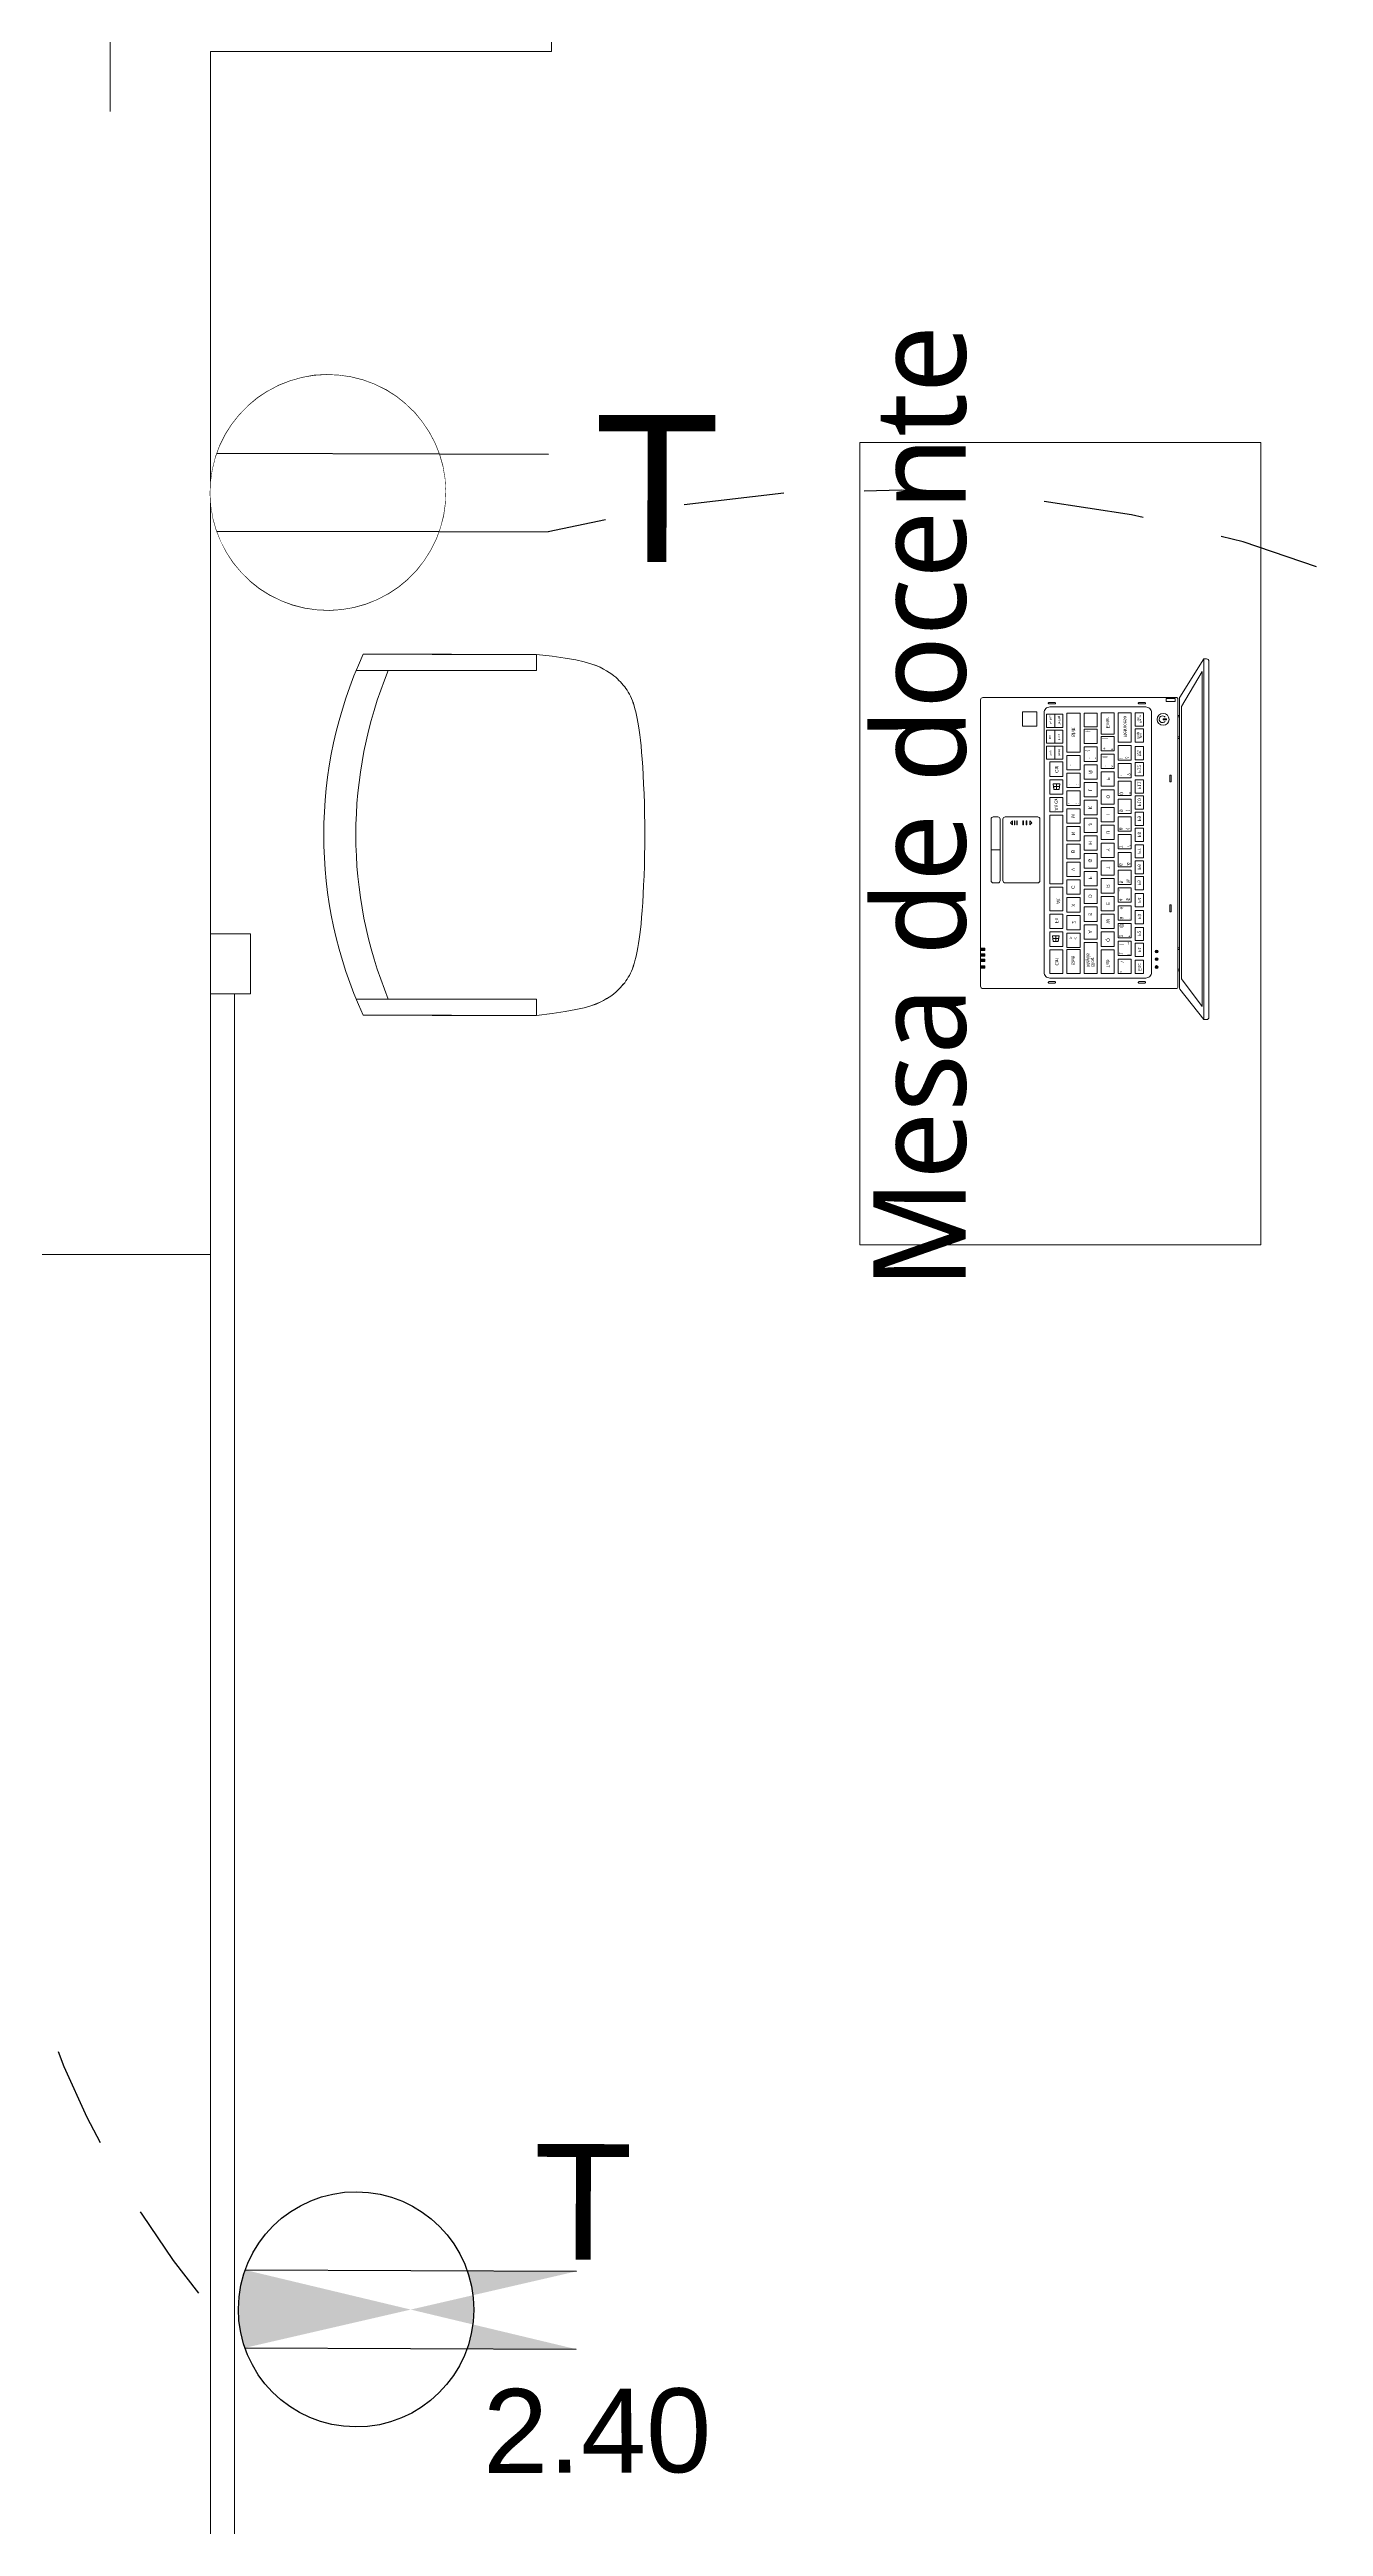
# Model space of a CAD drawing. Header units: metres. Extents: x -17 to 101, y 0 to 79.
# Drawn here: x 70.758 to 72.346, y 49.382 to 52.471 of the extents above; entities that cross this region are included whole.
import ezdxf

# ---------------------------------------------------------------- set-up
doc = ezdxf.new("R2010")
doc.units = ezdxf.units.M
doc.set_wipeout_variables(frame=1)
doc.linetypes.add('CONTINUA', pattern=[0])
doc.linetypes.add('HIDDEN2', pattern=[0.1875, 0.125, -0.0625])
for name, color, linetype, lineweight in [('Cotas varias El', 253, 'Continuous', 13), ('GRAFO 0 BLANCO', 7, 'Continuous', 0), ('TOMACORRIENTE', 5, 'HIDDEN2', 30)]:
    doc.layers.add(name, color=color, linetype=linetype, lineweight=lineweight)
doc.styles.add('01COTAS', font='romans.shx')
doc.styles.add('Generales', font='trebuc.ttf', dxfattribs={"height": 0.1})
doc.styles.get("Standard").update_dxf_attribs({"font": 'arial.ttf'})
doc.styles.add('style1', font='arial.ttf', dxfattribs={"height": 0.35})
doc.dimstyles.new('DIM-50-PLANTA', dxfattribs={"dimscale": 0.05, "dimtxt": 2, "dimasz": 2, "dimexe": 2, "dimexo": 2, "dimgap": 1, "dimtad": 1, "dimdec": 0, "dimlfac": 1000, "dimdsep": 46, "dimtxsty": '01COTAS', "dimcen": 25, "dimclrd": 9, "dimclre": 9, "dimclrt": 7, "dimadec": 0, "dimazin": 0, "dimtfac": 1, "dimtdec": 0, "dimtmove": 2, "dimatfit": 3, "dimfxl": 1, "dimtolj": 1, "dimtzin": 0, "dimarcsym": 0})

# ---------------------------------------------------------------- blocks, each defined once
blk = doc.blocks.new('tomac. 2.2')
at = {"layer": 'TOMACORRIENTE'}
h = blk.add_hatch(color=256, dxfattribs=at)
h.dxf.hatch_style = 1
edge = h.paths.add_edge_path()
edge.add_line((-0.1383, 0.0488), (0.2747, 0.048))
edge.add_line((-0.1385, -0.0483), (0.2745, -0.0491))
edge = h.paths.add_edge_path()
edge.add_ellipse((0, 0), major_axis=(0.1039, 0.1035), ratio=1, start_angle=475.671, end_angle=514.329)
edge.add_line((-0.1385, -0.0483), (0.1383, -0.0488))
edge.add_ellipse((0, 0), major_axis=(0.1039, 0.1035), ratio=1, start_angle=655.671, end_angle=694.329)
edge.add_line((0.1385, 0.0483), (-0.1383, 0.0488))
at = {"layer": 'TOMACORRIENTE', "color": 5, "linetype": 'CONTINUA'}
for p, q in [((-0.1383, 0.0488), (0.2747, 0.048)), ((-0.1385, -0.0483), (0.2745, -0.0491))]:
    blk.add_line(p, q, dxfattribs=at)
blk.add_ellipse((0, 0), major_axis=(0.1039, 0.1035), ratio=1, start_param=5.497787, end_param=11.780972, dxfattribs=at)
at = {"layer": 'TOMACORRIENTE'}
blk.add_text('T', height=0.144, dxfattribs=at).set_placement((0.2215, 0.0626))
blk = doc.blocks.new('A$C0C667B88')
for p, q in [((0.0404, 0.7453), (0.265, 0.7453)), ((0.0491, 0.7653), (0.1591, 0.7653)), ((0.135, 0.7655), (0.265, 0.7655)), ((0.16, 0.7655), (0.265, 0.7655)), ((0.265, 0.7655), (0.265, 0.7453)), ((0.0404, 0.3353), (0.265, 0.3353)), ((0.0491, 0.3153), (0.1591, 0.3153)), ((0.135, 0.3155), (0.265, 0.3155)), ((0.16, 0.3155), (0.265, 0.3155)), ((0.265, 0.3353), (0.265, 0.3155))]:
    blk.add_line(p, q)
for points in [[(0.4, 0.5403), (0.3999, 0.5534), (0.3997, 0.5663), (0.3994, 0.579), (0.399, 0.5913), (0.3985, 0.6032), (0.398, 0.6144), (0.3974, 0.6249), (0.3967, 0.6346), (0.396, 0.6433), (0.3953, 0.6512), (0.3946, 0.6584), (0.3938, 0.6648), (0.393, 0.6706), (0.3922, 0.6759), (0.3914, 0.6808), (0.3905, 0.6853), (0.3896, 0.6895), (0.3887, 0.6935), (0.3877, 0.6973), (0.3867, 0.7008), (0.3857, 0.7041), (0.3845, 0.7073), (0.3834, 0.7102), (0.3821, 0.713), (0.3808, 0.7156), (0.3794, 0.718), (0.378, 0.7203), (0.3765, 0.7226), (0.3749, 0.7247), (0.3732, 0.7268), (0.3715, 0.7288), (0.3697, 0.7307), (0.3678, 0.7327), (0.3658, 0.7346), (0.3637, 0.7366), (0.3613, 0.7385), (0.3587, 0.7405), (0.3557, 0.7426), (0.3524, 0.7447), (0.3486, 0.7468), (0.3444, 0.749), (0.3392, 0.7513), (0.3326, 0.7536), (0.3244, 0.7559), (0.3139, 0.7583), (0.3008, 0.7607), (0.2846, 0.7631), (0.265, 0.7655)], [(0.4, 0.5403), (0.3999, 0.5272), (0.3997, 0.5142), (0.3994, 0.5015), (0.399, 0.4892), (0.3985, 0.4774), (0.398, 0.4661), (0.3974, 0.4556), (0.3967, 0.446), (0.396, 0.4372), (0.3953, 0.4293), (0.3946, 0.4222), (0.3938, 0.4158), (0.393, 0.4099), (0.3922, 0.4046), (0.3914, 0.3998), (0.3905, 0.3952), (0.3896, 0.391), (0.3887, 0.387), (0.3877, 0.3832), (0.3867, 0.3797), (0.3857, 0.3764), (0.3845, 0.3733), (0.3834, 0.3703), (0.3821, 0.3676), (0.3808, 0.365), (0.3794, 0.3625), (0.378, 0.3602), (0.3765, 0.358), (0.3749, 0.3558), (0.3732, 0.3538), (0.3715, 0.3518), (0.3697, 0.3498), (0.3678, 0.3478), (0.3658, 0.3459), (0.3637, 0.344), (0.3613, 0.342), (0.3587, 0.34), (0.3557, 0.338), (0.3524, 0.3359), (0.3486, 0.3337), (0.3444, 0.3315), (0.3392, 0.3293), (0.3326, 0.327), (0.3244, 0.3247), (0.3139, 0.3223), (0.3008, 0.32), (0.2846, 0.3177), (0.265, 0.3155)]]:
    blk.add_lwpolyline(points)
for centre, start, end in [((0.5402, 0.5403), 155.3885, 204.6115), ((0.5802, 0.5403), 157.7008, 202.2992)]:
    blk.add_arc(centre, 0.5403, start, end)
blk = doc.blocks.new('A$C25D713F6')
at = {"layer": 'GRAFO 0 BLANCO'}
h = blk.add_hatch(color=8, dxfattribs=at)
h.dxf.hatch_style = 1
h.set_gradient(color1=(0, 63, 255), color2=(0, 191, 255), tint=1, name='INVSPHERICAL')
edge = h.paths.add_edge_path()
edge.add_arc((0.0656, 0.2193), 0.00177, 0, 360)
h = blk.add_hatch(color=8, dxfattribs=at)
h.dxf.hatch_style = 1
h.set_gradient(color1=(255, 0, 0), color2=(255, 0, 127), tint=1, name='INVSPHERICAL')
edge = h.paths.add_edge_path()
edge.add_arc((0.0755, 0.2193), 0.00177, 0, 360)
h = blk.add_hatch(color=8, dxfattribs=at)
h.dxf.hatch_style = 1
h.set_gradient(color1=(255, 255, 127), color2=(191, 255, 0), tint=1, name='INVSPHERICAL')
edge = h.paths.add_edge_path()
edge.add_arc((0.0849, 0.2193), 0.00177, 0, 360)
h = blk.add_hatch(color=8, dxfattribs=at)
h.dxf.hatch_style = 1
h.set_gradient(color1=(255, 255, 0), color2=(127, 255, 0), tint=1, name='INVSPHERICAL')
h.paths.add_polyline_path([(0.0643, 0), (0.067, 0), (0.067, 0.0054), (0.0643, 0.0054)])
h = blk.add_hatch(color=8, dxfattribs=at)
h.dxf.hatch_style = 1
h.set_gradient(color1=(255, 255, 0), color2=(127, 255, 0), tint=1, name='INVSPHERICAL')
h.paths.add_polyline_path([(0.0724, 0), (0.0752, 0), (0.0752, 0.0054), (0.0724, 0.0054)])
h = blk.add_hatch(color=8, dxfattribs=at)
h.dxf.hatch_style = 1
h.set_gradient(color1=(255, 255, 0), color2=(127, 255, 0), tint=1, name='INVSPHERICAL')
h.paths.add_polyline_path([(0.0793, 0), (0.082, 0), (0.082, 0.0054), (0.0793, 0.0054)])
h = blk.add_hatch(color=8, dxfattribs=at)
h.dxf.hatch_style = 1
h.set_gradient(color1=(255, 255, 0), color2=(127, 255, 0), tint=1, name='INVSPHERICAL')
h.paths.add_polyline_path([(0.0863, 0), (0.089, 0), (0.089, 0.0054), (0.0863, 0.0054)])
at = {"layer": 'GRAFO 0 BLANCO', "color": 8}
for points in [[(0.4497, 0.2781), (0, 0.2781), (0, 0.2816, -0.414214), (0.0029, 0.2845), (0.4469, 0.2845, -0.414214), (0.4497, 0.2816)], [(0.0394, 0.2479), (0.401, 0.2479, 0.14104), (0.4021, 0.2482), (0.4497, 0.2781), (0.0001, 0.2781), (0.0382, 0.2483, 0.167529)], [(0.0416, 0), (0.3987, 0, 0.414214), (0.4016, 0.0029), (0.4016, 0.2439, 0.414214), (0.3996, 0.2459), (0.0407, 0.2459, 0.414214), (0.0387, 0.2439), (0.0387, 0.0029, 0.414214)], [(0.0463, 0.1965), (0.0466, 0.1965, 0.414214), (0.0474, 0.1973), (0.0474, 0.2047, 0.414214), (0.0466, 0.2054), (0.0463, 0.2054, 0.414214), (0.0456, 0.2047), (0.0456, 0.1973, 0.414214)], [(0.059, 0.079), (0.3828, 0.079, 0.414214), (0.3899, 0.0862), (0.3899, 0.2058, 0.414214), (0.3828, 0.2129), (0.059, 0.2129, 0.414214), (0.0519, 0.2058), (0.0519, 0.0862, 0.414214)], [(0.3943, 0.1965), (0.3946, 0.1965, 0.414214), (0.3954, 0.1973), (0.3954, 0.2047, 0.414214), (0.3946, 0.2054), (0.3943, 0.2054, 0.414214), (0.3936, 0.2047), (0.3936, 0.1973, 0.414214)], [(0.0463, 0.0843), (0.0466, 0.0843, 0.414214), (0.0474, 0.0851), (0.0474, 0.0924, 0.414214), (0.0466, 0.0932), (0.0463, 0.0932, 0.414214), (0.0456, 0.0924), (0.0456, 0.0851, 0.414214)], [(0.3943, 0.0843), (0.3946, 0.0843, 0.414214), (0.3954, 0.0851), (0.3954, 0.0924, 0.414214), (0.3946, 0.0932), (0.3943, 0.0932, 0.414214), (0.3936, 0.0924), (0.3936, 0.0851, 0.414214)], [(0.1733, 0.0278), (0.25, 0.0278, 0.414214), (0.2528, 0.0306), (0.2528, 0.0711, 0.414214), (0.25, 0.0739), (0.1733, 0.0739, 0.414214), (0.1705, 0.0711), (0.1705, 0.0306, 0.414214)], [(0.1733, 0.013), (0.2117, 0.013), (0.2117, 0.0243), (0.1733, 0.0243, 0.414214), (0.1705, 0.0214), (0.1705, 0.0158, 0.414214)], [(0.2117, 0.013), (0.25, 0.013, 0.414214), (0.2528, 0.0158), (0.2528, 0.0214, 0.414214), (0.25, 0.0243), (0.2117, 0.0243)]]:
    blk.add_lwpolyline(points, format="xyb", close=True, dxfattribs=at)
for points in [[(0.0507, 0.2504), (0.3904, 0.2504), (0.4339, 0.2761), (0.0164, 0.2761)], [(0.0609, 0.2479), (0.0896, 0.2479), (0.0896, 0.2459), (0.0609, 0.2459)], [(0.0609, 0.2479), (0.0629, 0.2479), (0.0629, 0.2459), (0.0609, 0.2459)], [(0.0896, 0.2479), (0.0876, 0.2479), (0.0876, 0.2459), (0.0896, 0.2459)], [(0.3794, 0.2479), (0.3507, 0.2479), (0.3507, 0.2459), (0.3794, 0.2459)], [(0.3507, 0.2479), (0.3527, 0.2479), (0.3527, 0.2459), (0.3507, 0.2459)], [(0.3794, 0.2479), (0.3774, 0.2479), (0.3774, 0.2459), (0.3794, 0.2459)], [(0.1346, 0.2357), (0.143, 0.2357), (0.143, 0.2375), (0.1346, 0.2375)], [(0.2965, 0.2357), (0.305, 0.2357), (0.305, 0.2375), (0.2965, 0.2375)], [(0.3736, 0.2273), (0.3751, 0.2273), (0.3751, 0.2318), (0.3736, 0.2318)], [(0.3966, 0.2424), (0.4006, 0.2424), (0.4006, 0.2313), (0.3966, 0.2313)], [(0.0576, 0.2028), (0.0741, 0.2028), (0.0741, 0.1926), (0.0576, 0.1926)], [(0.0576, 0.1877), (0.0756, 0.1877), (0.0756, 0.1714), (0.0576, 0.1714)], [(0.0788, 0.2028), (0.0952, 0.2028), (0.0952, 0.1926), (0.0788, 0.1926)], [(0.0798, 0.1877), (0.0978, 0.1877), (0.0978, 0.1714), (0.0798, 0.1714)], [(0.0985, 0.2028), (0.1149, 0.2028), (0.1149, 0.1926), (0.0985, 0.1926)], [(0.102, 0.1877), (0.1199, 0.1877), (0.1199, 0.1714), (0.102, 0.1714)], [(0.1196, 0.2028), (0.1361, 0.2028), (0.1361, 0.1926), (0.1196, 0.1926)], [(0.1241, 0.1877), (0.1421, 0.1877), (0.1421, 0.1714), (0.1241, 0.1714)], [(0.1408, 0.2028), (0.1572, 0.2028), (0.1572, 0.1926), (0.1408, 0.1926)], [(0.1463, 0.1877), (0.1642, 0.1877), (0.1642, 0.1714), (0.1463, 0.1714)], [(0.1619, 0.2028), (0.1784, 0.2028), (0.1784, 0.1926), (0.1619, 0.1926)], [(0.1685, 0.1877), (0.1864, 0.1877), (0.1864, 0.1714), (0.1685, 0.1714)], [(0.1816, 0.2028), (0.198, 0.2028), (0.198, 0.1926), (0.1816, 0.1926)], [(0.1906, 0.1877), (0.2086, 0.1877), (0.2086, 0.1714), (0.1906, 0.1714)], [(0.2016, 0.2028), (0.218, 0.2028), (0.218, 0.1926), (0.2016, 0.1926)], [(0.2128, 0.1877), (0.2307, 0.1877), (0.2307, 0.1714), (0.2128, 0.1714)], [(0.2223, 0.2028), (0.2387, 0.2028), (0.2387, 0.1926), (0.2223, 0.1926)], [(0.235, 0.1877), (0.2529, 0.1877), (0.2529, 0.1714), (0.235, 0.1714)], [(0.2422, 0.2028), (0.2587, 0.2028), (0.2587, 0.1926), (0.2422, 0.1926)], [(0.2571, 0.1877), (0.2751, 0.1877), (0.2751, 0.1714), (0.2571, 0.1714)], [(0.2625, 0.2028), (0.279, 0.2028), (0.279, 0.1926), (0.2625, 0.1926)], [(0.2793, 0.1877), (0.2972, 0.1877), (0.2972, 0.1714), (0.2793, 0.1714)], [(0.2825, 0.2028), (0.2989, 0.2028), (0.2989, 0.1926), (0.2825, 0.1926)], [(0.3015, 0.1877), (0.3194, 0.1877), (0.3194, 0.1714), (0.3015, 0.1714)], [(0.3041, 0.2028), (0.3205, 0.2028), (0.3205, 0.1926), (0.3041, 0.1926)], [(0.3236, 0.1877), (0.3416, 0.1877), (0.3416, 0.1714), (0.3236, 0.1714)], [(0.324, 0.2028), (0.3405, 0.2028), (0.3405, 0.1926), (0.324, 0.1926)], [(0.3458, 0.1877), (0.3824, 0.1877), (0.3824, 0.1714), (0.3458, 0.1714)], [(0.3459, 0.2028), (0.3624, 0.2028), (0.3624, 0.1926), (0.3459, 0.1926)], [(0.3659, 0.2028), (0.3824, 0.2028), (0.3824, 0.1926), (0.3659, 0.1926)], [(0.0575, 0.1665), (0.0872, 0.1665), (0.0872, 0.1501), (0.0575, 0.1501)], [(0.0914, 0.1665), (0.1094, 0.1665), (0.1094, 0.1501), (0.0914, 0.1501)], [(0.1136, 0.1665), (0.1315, 0.1665), (0.1315, 0.1501), (0.1136, 0.1501)], [(0.1358, 0.1665), (0.1537, 0.1665), (0.1537, 0.1501), (0.1358, 0.1501)], [(0.1579, 0.1665), (0.1759, 0.1665), (0.1759, 0.1501), (0.1579, 0.1501)], [(0.1801, 0.1665), (0.198, 0.1665), (0.198, 0.1501), (0.1801, 0.1501)], [(0.2022, 0.1665), (0.2202, 0.1665), (0.2202, 0.1501), (0.2022, 0.1501)], [(0.2244, 0.1665), (0.2424, 0.1665), (0.2424, 0.1501), (0.2244, 0.1501)], [(0.2466, 0.1665), (0.2645, 0.1665), (0.2645, 0.1501), (0.2466, 0.1501)], [(0.2687, 0.1665), (0.2867, 0.1665), (0.2867, 0.1501), (0.2687, 0.1501)], [(0.2909, 0.1665), (0.3089, 0.1665), (0.3089, 0.1501), (0.2909, 0.1501)], [(0.3131, 0.1665), (0.331, 0.1665), (0.331, 0.1501), (0.3131, 0.1501)], [(0.3352, 0.1665), (0.3532, 0.1665), (0.3532, 0.1501), (0.3352, 0.1501)], [(0.3561, 0.1665), (0.3824, 0.1665), (0.3824, 0.1501), (0.3561, 0.1501)], [(0.0575, 0.1452), (0.0961, 0.1452), (0.0961, 0.1288), (0.0575, 0.1288)], [(0.0575, 0.1239), (0.0874, 0.1239), (0.0874, 0.1075), (0.0575, 0.1075)], [(0.0898, 0.1239), (0.1077, 0.1239), (0.1077, 0.1075), (0.0898, 0.1075)], [(0.1003, 0.1452), (0.1183, 0.1452), (0.1183, 0.1288), (0.1003, 0.1288)], [(0.112, 0.1239), (0.1299, 0.1239), (0.1299, 0.1075), (0.112, 0.1075)], [(0.1225, 0.1452), (0.1405, 0.1452), (0.1405, 0.1288), (0.1225, 0.1288)], [(0.1341, 0.1239), (0.1521, 0.1239), (0.1521, 0.1075), (0.1341, 0.1075)], [(0.1447, 0.1452), (0.1626, 0.1452), (0.1626, 0.1288), (0.1447, 0.1288)], [(0.1563, 0.1239), (0.1742, 0.1239), (0.1742, 0.1075), (0.1563, 0.1075)], [(0.1668, 0.1452), (0.1848, 0.1452), (0.1848, 0.1288), (0.1668, 0.1288)], [(0.1785, 0.1239), (0.1964, 0.1239), (0.1964, 0.1075), (0.1785, 0.1075)], [(0.189, 0.1452), (0.207, 0.1452), (0.207, 0.1288), (0.189, 0.1288)], [(0.2006, 0.1239), (0.2186, 0.1239), (0.2186, 0.1075), (0.2006, 0.1075)], [(0.2112, 0.1452), (0.2291, 0.1452), (0.2291, 0.1288), (0.2112, 0.1288)], [(0.2228, 0.1239), (0.2407, 0.1239), (0.2407, 0.1075), (0.2228, 0.1075)], [(0.2333, 0.1452), (0.2513, 0.1452), (0.2513, 0.1288), (0.2333, 0.1288)], [(0.245, 0.1239), (0.2629, 0.1239), (0.2629, 0.1075), (0.245, 0.1075)], [(0.2555, 0.1452), (0.2735, 0.1452), (0.2735, 0.1288), (0.2555, 0.1288)], [(0.2671, 0.1239), (0.2851, 0.1239), (0.2851, 0.1075), (0.2671, 0.1075)], [(0.2777, 0.1452), (0.2956, 0.1452), (0.2956, 0.1288), (0.2777, 0.1288)], [(0.2893, 0.1239), (0.3072, 0.1239), (0.3072, 0.1075), (0.2893, 0.1075)], [(0.2998, 0.1452), (0.3178, 0.1452), (0.3178, 0.1288), (0.2998, 0.1288)], [(0.3115, 0.1239), (0.3294, 0.1239), (0.3294, 0.1075), (0.3115, 0.1075)], [(0.322, 0.1452), (0.34, 0.1452), (0.34, 0.1288), (0.322, 0.1288)], [(0.3336, 0.1239), (0.3822, 0.1239), (0.3822, 0.1075), (0.3336, 0.1075)], [(0.3442, 0.1452), (0.3621, 0.1452), (0.3621, 0.1288), (0.3442, 0.1288)], [(0.3652, 0.1452), (0.3823, 0.1452), (0.3823, 0.1288), (0.3652, 0.1288)], [(0.0575, 0.1026), (0.0872, 0.1026), (0.0872, 0.0862), (0.0575, 0.0862)], [(0.0914, 0.1026), (0.1094, 0.1026), (0.1094, 0.0862), (0.0914, 0.0862)], [(0.0973, 0.0903), (0.1047, 0.0894), (0.1047, 0.0977), (0.0973, 0.0967)], [(0.0973, 0.0903), (0.101, 0.0899), (0.101, 0.0972), (0.0973, 0.0967)], [(0.0973, 0.0903), (0.1047, 0.0894), (0.1047, 0.0935), (0.0973, 0.0935)], [(0.1136, 0.1026), (0.1315, 0.1026), (0.1315, 0.0862), (0.1136, 0.0862)], [(0.1358, 0.1026), (0.1653, 0.1026), (0.1653, 0.0862), (0.1358, 0.0862)], [(0.1695, 0.1026), (0.2548, 0.1026), (0.2548, 0.0862), (0.1695, 0.0862)], [(0.259, 0.1026), (0.2769, 0.1026), (0.2769, 0.0862), (0.259, 0.0862)], [(0.2811, 0.1026), (0.2991, 0.1026), (0.2991, 0.0862), (0.2811, 0.0862)], [(0.2868, 0.0914), (0.2942, 0.0905), (0.2942, 0.0988), (0.2868, 0.0978)], [(0.2868, 0.0914), (0.2905, 0.091), (0.2905, 0.0983), (0.2868, 0.0978)], [(0.2868, 0.0914), (0.2942, 0.0905), (0.2942, 0.0946), (0.2868, 0.0946)], [(0.3033, 0.1026), (0.3213, 0.1026), (0.3213, 0.0862), (0.3033, 0.0862)], [(0.3411, 0.0923), (0.3247, 0.0923), (0.3247, 0.1026), (0.3411, 0.1026)], [(0.361, 0.0923), (0.3446, 0.0923), (0.3446, 0.1026), (0.361, 0.1026)], [(0.3808, 0.0923), (0.3644, 0.0923), (0.3644, 0.1026), (0.3808, 0.1026)], [(0.3247, 0.0923), (0.3411, 0.0923), (0.3411, 0.0819), (0.3247, 0.0819)], [(0.3446, 0.0923), (0.361, 0.0923), (0.361, 0.0819), (0.3446, 0.0819)], [(0.3644, 0.0923), (0.3808, 0.0923), (0.3808, 0.0819), (0.3644, 0.0819)], [(0.3839, 0.0702), (0.3658, 0.0702), (0.3658, 0.0521), (0.3839, 0.0521)], [(0.2427, 0.0575), (0.2478, 0.0575), (0.2478, 0.0568), (0.2427, 0.0568)], [(0.2427, 0.0534), (0.2478, 0.0534), (0.2478, 0.0527), (0.2427, 0.0527)], [(0.2427, 0.0457), (0.2478, 0.0457), (0.2478, 0.045), (0.2427, 0.045)], [(0.2427, 0.0428), (0.2478, 0.0428), (0.2478, 0.0421), (0.2427, 0.0421)], [(0.0643, 0), (0.067, 0), (0.067, 0.0054), (0.0643, 0.0054)], [(0.0724, 0), (0.0752, 0), (0.0752, 0.0054), (0.0724, 0.0054)], [(0.0793, 0), (0.082, 0), (0.082, 0.0054), (0.0793, 0.0054)], [(0.0863, 0), (0.089, 0), (0.089, 0.0054), (0.0863, 0.0054)]]:
    blk.add_lwpolyline(points, close=True, dxfattribs=at)
for points in [[(0.2427, 0.0612), (0.2453, 0.0637), (0.2478, 0.0612), (0.2427, 0.0612)], [(0.2427, 0.0399), (0.2453, 0.0373), (0.2478, 0.0399), (0.2427, 0.0399)]]:
    blk.add_lwpolyline(points, dxfattribs=at)
for centre, radius in [((0.0656, 0.2193), 0.00177), ((0.0755, 0.2193), 0.00177), ((0.0849, 0.2193), 0.00177), ((0.3744, 0.2274), 0.00745)]:
    blk.add_circle(centre, radius, dxfattribs=at)
blk.add_arc((0.3745, 0.2267), 0.00424, 132.7517, 50.8259, dxfattribs=at)
for s, height, p in [('Esc', 0.00411, (0.0606, 0.1963)), ('!', 0.00417, (0.0809, 0.1822)), ('F1', 0.00411, (0.0839, 0.1959)), ('"', 0.00417, (0.1027, 0.1818)), ('F2', 0.00411, (0.1043, 0.1957)), ('F3', 0.00411, (0.1251, 0.1959)), ('.', 0.00417, (0.1258, 0.1856)), ('F4', 0.00411, (0.1456, 0.1959)), ('$', 0.00417, (0.1483, 0.1815)), ('F5', 0.00411, (0.1672, 0.1956)), ('%%%', 0.00417, (0.1701, 0.1816)), ('F6', 0.00411, (0.1871, 0.1957)), ('&', 0.00417, (0.1923, 0.1824)), ('F7', 0.00411, (0.2069, 0.1955)), ('/', 0.00417, (0.2156, 0.1827)), ('F8', 0.00411, (0.2274, 0.1958)), ('(', 0.00417, (0.237, 0.1818)), ('F9', 0.00411, (0.2473, 0.1957)), (')', 0.00417, (0.26, 0.1819)), ('F10', 0.00411, (0.2661, 0.1957)), ('=', 0.00417, (0.2808, 0.1838)), ('F11', 0.00411, (0.2869, 0.1956)), ('?', 0.00417, (0.3039, 0.1825)), ('F12', 0.00411, (0.3075, 0.1957)), ('Impr', 0.00246, (0.3285, 0.1979)), ('Pant', 0.00246, (0.3287, 0.1948)), ('Despl', 0.00246, (0.35, 0.1953)), ('Bloq', 0.00246, (0.3509, 0.1983)), ('Pausa', 0.00246, (0.37, 0.1981)), ('Inter', 0.00246, (0.3706, 0.1952)), ('°', 0.00411, (0.0586, 0.1715)), ('Tab', 0.00417, (0.0649, 0.1567)), ('\\', 0.00417, (0.0712, 0.1744)), ('1', 0.00417, (0.0808, 0.1729)), ('¬', 0.00417, (0.0931, 0.1828)), ('|', 0.00411, (0.0935, 0.1743)), ('Q', 0.00417, (0.097, 0.1568)), ('2', 0.00417, (0.1027, 0.1728)), ('@', 0.00417, (0.1142, 0.1741)), ('W', 0.00417, (0.12, 0.1565)), ('3', 0.00417, (0.1249, 0.1736)), ('#', 0.00417, (0.1375, 0.1738)), ('E', 0.00417, (0.1428, 0.1567)), ('4', 0.00417, (0.1478, 0.1726)), ('~ ', 0.00417, (0.1598, 0.1714)), ('R', 0.00417, (0.1645, 0.1566)), ('5', 0.00417, (0.1701, 0.1732)), ('T', 0.00417, (0.1875, 0.1567)), ('6', 0.00417, (0.1917, 0.1725)), ('Y', 0.00417, (0.2097, 0.1567)), ('7', 0.00417, (0.2139, 0.1725)), ('U', 0.00417, (0.2313, 0.1567)), ('8', 0.00417, (0.2363, 0.1727)), ('I', 0.00417, (0.2551, 0.1568)), ('9', 0.00417, (0.2588, 0.1731)), ('O', 0.00417, (0.2758, 0.1568)), ('0', 0.00417, (0.2803, 0.1734)), ('P', 0.00417, (0.2982, 0.1569)), ("'", 0.00417, (0.3041, 0.1717)), ('^ ', 0.00417, (0.3144, 0.1608)), ('`', 0.00417, (0.3153, 0.1514)), ('¿', 0.00417, (0.3248, 0.1815)), ('¡', 0.00417, (0.3249, 0.1736)), ('[ ', 0.00417, (0.3268, 0.1533)), ('*', 0.00417, (0.336, 0.1608)), ('+', 0.00417, (0.3363, 0.152)), (']', 0.00417, (0.35, 0.1535)), ('Retroceso', 0.00417, (0.3522, 0.1783)), ('Enter', 0.00417, (0.3633, 0.1565)), ('Bloq', 0.00417, (0.0658, 0.138)), ('Mayús', 0.00417, (0.0658, 0.1321)), ('A', 0.00417, (0.1075, 0.1344)), ('S', 0.00417, (0.1295, 0.1345)), ('D', 0.00417, (0.1519, 0.1345)), ('F', 0.00417, (0.175, 0.1345)), ('G', 0.00417, (0.196, 0.1344)), ('H', 0.00417, (0.2182, 0.1348)), ('J', 0.00417, (0.2417, 0.1346)), ('K', 0.00417, (0.2623, 0.1344)), ('L', 0.00417, (0.2847, 0.1346)), ('Ñ', 0.00417, (0.3065, 0.1347)), ('¨', 0.00417, (0.325, 0.1391)), ('´', 0.00417, (0.3253, 0.1314)), ('{', 0.00417, (0.3342, 0.1316)), ('}', 0.00417, (0.3584, 0.1321)), ('Ctrl', 0.00417, (0.0675, 0.093)), ('Shift', 0.00417, (0.0679, 0.1131)), ('<', 0.00417, (0.0997, 0.1161)), ('>', 0.00417, (0.1003, 0.1104)), ('Z', 0.00417, (0.1198, 0.1137)), ('Fn', 0.00417, (0.1201, 0.0927)), ('X', 0.00417, (0.1407, 0.1134)), ('Alt', 0.00417, (0.1443, 0.0948)), ('C', 0.00417, (0.1631, 0.1131)), ('V', 0.00417, (0.1853, 0.1132)), ('B', 0.00417, (0.2079, 0.1132)), ('N', 0.00417, (0.2299, 0.1135)), ('M', 0.00417, (0.2512, 0.113)), ('Alt Gr', 0.00417, (0.2607, 0.0921)), (',', 0.00417, (0.2686, 0.1097)), (';', 0.00417, (0.2692, 0.1189)), (':', 0.00417, (0.292, 0.1194)), ('.', 0.00417, (0.2923, 0.1099)), ('Ctrl', 0.00417, (0.3077, 0.0927)), ('_', 0.00417, (0.316, 0.1211)), ('-', 0.00417, (0.3162, 0.1102)), ('Insert', 0.00246, (0.3288, 0.0969)), ('Inicio ', 0.00246, (0.3483, 0.0968)), ('Shift', 0.00417, (0.3524, 0.1134)), ('Re Pág', 0.00246, (0.3673, 0.0969)), ('Supr', 0.00246, (0.3293, 0.0863)), ('Fin', 0.00246, (0.3498, 0.0852)), ('Av Pág', 0.00246, (0.3683, 0.0859))]:
    blk.add_text(s, height=height, dxfattribs=at).set_placement(p)
blk = doc.blocks.new('Tomacorriente con puesta a tierra')
at = {"layer": 'TOMACORRIENTE'}
blk.add_lwpolyline([(0.111, 0.0379), (0.1065, 0.0493), (0.1007, 0.0601), (0.0939, 0.0703), (0.086, 0.0798), (0.0772, 0.0883), (0.0676, 0.0959), (0.0572, 0.1024), (0.0462, 0.1079), (0.0346, 0.1121), (0.0227, 0.1151), (0.0106, 0.1168), (-0.0017, 0.1173), (-0.014, 0.1165), (-0.0261, 0.1144), (-0.0379, 0.111), (-0.0493, 0.1065), (-0.0601, 0.1007), (-0.0703, 0.0939), (-0.0798, 0.086), (-0.0883, 0.0772), (-0.0959, 0.0676), (-0.1024, 0.0572), (-0.1079, 0.0462), (-0.1121, 0.0346), (-0.1151, 0.0227), (-0.1168, 0.0106), (-0.1173, -0.0017), (-0.1165, -0.014), (-0.1144, -0.0261), (-0.111, -0.0379), (-0.1065, -0.0493), (-0.1007, -0.0601), (-0.0939, -0.0703), (-0.086, -0.0798), (-0.0772, -0.0883), (-0.0676, -0.0959), (-0.0572, -0.1024), (-0.0462, -0.1079), (-0.0346, -0.1121), (-0.0227, -0.1151), (-0.0106, -0.1168), (0.0017, -0.1173), (0.014, -0.1165), (0.0261, -0.1144), (0.0379, -0.111), (0.0493, -0.1065), (0.0601, -0.1007), (0.0703, -0.0939), (0.0798, -0.086), (0.0883, -0.0772), (0.0959, -0.0676), (0.1024, -0.0572), (0.1079, -0.0462), (0.1121, -0.0346), (0.1151, -0.0227), (0.1168, -0.0106), (0.1173, 0.0017), (0.1165, 0.014), (0.1144, 0.0261)], close=True, dxfattribs=at)
at = {"layer": 'TOMACORRIENTE', "color": 5, "linetype": 'CONTINUA', "style": 'style1', "text_generation_flag": 4}
blk.add_text('T', height=0.1466, rotation=180, dxfattribs=at).set_placement((0.3906, -0.0687))
blk.add_wipeout([(0.111, 0.0379), (0.1065, 0.0493), (0.1007, 0.0601), (0.0939, 0.0703), (0.086, 0.0798), (0.0772, 0.0883), (0.0676, 0.0959), (0.0572, 0.1024), (0.0462, 0.1079), (0.0346, 0.1121), (0.0227, 0.1151), (0.0106, 0.1168), (-0.0017, 0.1173), (-0.014, 0.1165), (-0.0261, 0.1144), (-0.0379, 0.111), (-0.0493, 0.1065), (-0.0601, 0.1007), (-0.0703, 0.0939), (-0.0798, 0.086), (-0.0883, 0.0772), (-0.0959, 0.0676), (-0.1024, 0.0572), (-0.1079, 0.0462), (-0.1121, 0.0346), (-0.1151, 0.0227), (-0.1168, 0.0106), (-0.1173, -0.0017), (-0.1165, -0.014), (-0.1144, -0.0261), (-0.111, -0.0379), (-0.1065, -0.0493), (-0.1007, -0.0601), (-0.0939, -0.0703), (-0.086, -0.0798), (-0.0772, -0.0883), (-0.0676, -0.0959), (-0.0572, -0.1024), (-0.0462, -0.1079), (-0.0346, -0.1121), (-0.0227, -0.1151), (-0.0106, -0.1168), (0.0017, -0.1173), (0.014, -0.1165), (0.0261, -0.1144), (0.0379, -0.111), (0.0493, -0.1065), (0.0601, -0.1007), (0.0703, -0.0939), (0.0798, -0.086), (0.0883, -0.0772), (0.0959, -0.0676), (0.1024, -0.0572), (0.1079, -0.0462), (0.1121, -0.0346), (0.1151, -0.0227), (0.1168, -0.0106), (0.1173, 0.0017), (0.1165, 0.014), (0.1144, 0.0261)]).dxf.layer = 'TOMACORRIENTE'
at = {"layer": 'TOMACORRIENTE', "color": 5, "linetype": 'CONTINUA'}
for p, q in [((-0.1107, 0.0388), (0.2197, 0.0388)), ((-0.1107, -0.0388), (0.2197, -0.0388))]:
    blk.add_line(p, q, dxfattribs=at)

msp = doc.modelspace()

# ---------------------------------------------------------------- linework, layer by layer
at = {"layer": 'Cotas varias El', "linetype": 'Continuous'}
for p, q in [((70.8339, 52.3931), (70.8339, 52.5731)), ((71.0089, 51.3681), (70.9589, 51.3681)), ((70.9589, 51.3681), (70.9589, 51.2931)), ((71.0089, 51.2931), (71.0089, 51.3681)), ((70.9889, 51.2931), (70.9589, 51.2931)), ((70.9589, 51.2931), (70.9589, 47.2431)), ((70.9589, 51.2931), (71.0089, 51.2931)), ((70.9889, 47.2431), (70.9889, 51.2931))]:
    msp.add_line(p, q, dxfattribs=at)
at = {"layer": 'Cotas varias El'}
for p, q in [((72.268, 51.9304), (72.268, 51.0304)), ((71.1493, 51.7165), (71.2593, 51.7165)), ((71.2352, 51.7163), (71.3652, 51.7163)), ((71.2602, 51.7163), (71.3652, 51.7163)), ((71.3652, 51.6965), (71.3652, 51.7163)), ((71.1406, 51.6965), (71.3652, 51.6965)), ((71.1406, 51.2865), (71.3652, 51.2865)), ((71.1493, 51.2665), (71.2593, 51.2665)), ((71.2352, 51.2663), (71.3652, 51.2663)), ((71.2602, 51.2663), (71.3652, 51.2663)), ((71.3652, 51.2663), (71.3652, 51.2865))]:
    msp.add_line(p, q, dxfattribs=at)
at = {"layer": 'Cotas varias El', "linetype": 'Continuous'}
msp.add_lwpolyline([(70.9589, 50.9681), (70.7089, 50.9681), (70.7089, 52.4681), (70.2839, 52.4681), (70.2839, 52.8181), (71.3839, 52.8181), (71.3839, 52.4681), (70.9589, 52.4681)], close=True, dxfattribs=at)
at = {"layer": 'Cotas varias El'}
for points in [[(71.3839, 52.8181), (71.3839, 52.4681), (70.9589, 52.4681), (70.9589, 50.9681)], [(72.268, 51.9804), (72.268, 50.9804), (71.768, 50.9804), (71.768, 51.9804), (72.268, 51.9804)], [(71.5002, 51.4915), (71.5001, 51.5046), (71.4999, 51.5176), (71.4996, 51.5303), (71.4992, 51.5426), (71.4987, 51.5544), (71.4982, 51.5657), (71.4976, 51.5762), (71.4969, 51.5859), (71.4962, 51.5946), (71.4955, 51.6025), (71.4948, 51.6096), (71.494, 51.6161), (71.4932, 51.6219), (71.4924, 51.6272), (71.4915, 51.632), (71.4907, 51.6366), (71.4898, 51.6408), (71.4889, 51.6448), (71.4879, 51.6486), (71.4869, 51.6521), (71.4858, 51.6554), (71.4847, 51.6586), (71.4836, 51.6615), (71.4823, 51.6643), (71.481, 51.6668), (71.4796, 51.6693), (71.4782, 51.6716), (71.4767, 51.6738), (71.4751, 51.676), (71.4734, 51.678), (71.4717, 51.68), (71.4699, 51.682), (71.468, 51.684), (71.466, 51.6859), (71.4639, 51.6879), (71.4615, 51.6898), (71.4589, 51.6918), (71.4559, 51.6939), (71.4526, 51.6959), (71.4488, 51.6981), (71.4445, 51.7003), (71.4393, 51.7025), (71.4328, 51.7048), (71.4245, 51.7071), (71.4141, 51.7095), (71.401, 51.7118), (71.3848, 51.7141), (71.3652, 51.7163)], [(71.5002, 51.4915), (71.5001, 51.4785), (71.4999, 51.4655), (71.4996, 51.4528), (71.4992, 51.4405), (71.4987, 51.4287), (71.4982, 51.4174), (71.4976, 51.4069), (71.4969, 51.3972), (71.4962, 51.3885), (71.4955, 51.3806), (71.4948, 51.3735), (71.494, 51.367), (71.4932, 51.3612), (71.4924, 51.3559), (71.4915, 51.351), (71.4907, 51.3465), (71.4898, 51.3423), (71.4889, 51.3383), (71.4879, 51.3345), (71.4869, 51.331), (71.4858, 51.3277), (71.4847, 51.3245), (71.4836, 51.3216), (71.4823, 51.3188), (71.481, 51.3162), (71.4796, 51.3138), (71.4782, 51.3115), (71.4767, 51.3092), (71.4751, 51.3071), (71.4734, 51.3051), (71.4717, 51.3031), (71.4699, 51.3011), (71.468, 51.2991), (71.466, 51.2972), (71.4639, 51.2952), (71.4615, 51.2933), (71.4589, 51.2913), (71.4559, 51.2892), (71.4526, 51.2872), (71.4488, 51.285), (71.4445, 51.2828), (71.4393, 51.2806), (71.4328, 51.2782), (71.4245, 51.2759), (71.4141, 51.2735), (71.401, 51.2711), (71.3848, 51.2687), (71.3652, 51.2663)]]:
    msp.add_lwpolyline(points, dxfattribs=at)
at = {"layer": 'Cotas varias El', "ltscale": 0.05}
msp.add_lwpolyline([(70.7089, 50.9681), (70.7089, 47.9681), (70.9589, 47.9681), (70.9589, 50.9681)], close=True, dxfattribs=at)
at = {"layer": 'Cotas varias El'}
for centre, start, end in [((71.6404, 51.4915), 155.3885, 204.6115), ((71.6804, 51.4915), 157.7008, 202.2992)]:
    msp.add_arc(centre, 0.5403, start, end, dxfattribs=at)
at = {"layer": 'TOMACORRIENTE', "lineweight": 25}
for centre, radius, start, end in [((72.1649, 67.533), 18.3806, 265.41117, 294.49454), ((71.8914, 50.4246), 1.2096, 169.8725, 222.6575)]:
    msp.add_arc(centre, radius, start, end, dxfattribs=at)

# ---------------------------------------------------------------- block references
at = {"layer": 'Cotas varias El', "xscale": -1}
for name, p, rotation in [('A$C0C667B88', (71.1002, 52.0318), 180), ('A$C25D713F6', (71.9187, 51.261), 270)]:
    msp.add_blockref(name, p, dxfattribs=dict(at, rotation=rotation))
at = {"layer": 'TOMACORRIENTE', "lineweight": 25, "rotation": 359.8791662159526}
msp.add_blockref('tomac. 2.2', (71.1404, 49.653), dxfattribs=at)

# ---------------------------------------------------------------- texts
at = {"layer": 'Cotas varias El', "insert": (71.7851, 50.9258), "char_height": 0.115, "attachment_point": 1, "rotation": 90, "style": 'Generales'}
msp.add_mtext_dynamic_manual_height_columns('Mesa de docente', width=1.208929, gutter_width=1, heights=[0], dxfattribs=at)
at = {"layer": 'TOMACORRIENTE', "lineweight": 25}
msp.add_text('2.40', height=0.10469, rotation=0.2113, dxfattribs=at).set_placement((71.2986, 49.4489))

# ---------------------------------------------------------------- leaders
msp.add_leader([(70.5604, 52.4681), (70.6812, 53.0434), (71.6728, 53.0461)], dimstyle='DIM-50-PLANTA', override={"dimgap": 1, "dimtad": 0})

# ---------------------------------------------------------------- next in the draw order: block references
at = {"layer": 'TOMACORRIENTE', "lineweight": 25, "xscale": 1.25, "yscale": 1.25, "zscale": 1.25, "rotation": 359.8828537432621}
msp.add_blockref('Tomacorriente con puesta a tierra', (71.1053, 51.9183), dxfattribs=at)

# ---------------------------------------------------------------- next in the draw order: linework, layer by layer
at = {"layer": 'TOMACORRIENTE', "lineweight": 25}
msp.add_arc((71.7895, 50.2782), 1.643, 23.4132, 104.439, dxfattribs=at)

doc.saveas('drawing.dxf')
